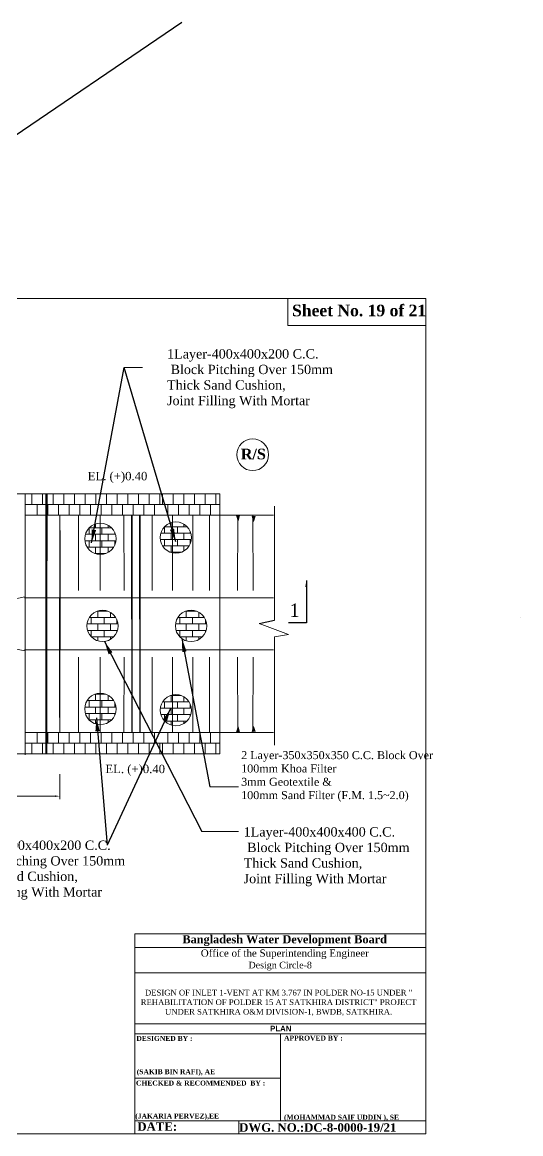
# Model space of a CAD drawing. Header units: inches. Extents: x -1277702 to 350617, y -622745 to 1282697.
# Drawn here: x -846847 to -809434, y 900296 to 983647 of the extents above; entities that cross this region are included whole.
import ezdxf

# ---------------------------------------------------------------- set-up
doc = ezdxf.new("R2010")
doc.units = ezdxf.units.IN
doc.header["$LTSCALE"] = 600
doc.header["$MEASUREMENT"] = 0
doc.linetypes.add('DASHED', pattern=[0.75, 0.5, -0.25])
doc.linetypes.add('DASHED2', pattern=[0.375, 0.25, -0.125])
for name, color, linetype, lineweight in [('arrow', 6, 'Continuous', 15), ('DIM', 140, 'Continuous', 15), ('DIMENSION', 3, 'Continuous', 15), ('LIGHT', 7, 'Continuous', 0), ('LINE', 7, 'Continuous', 20), ('slop', 8, 'Continuous', 9)]:
    doc.layers.add(name, color=color, linetype=linetype, lineweight=lineweight)
doc.layers.add('TEXT', color=7, linetype='Continuous')
doc.styles.add('1-2', font='arial.ttf')
doc.styles.add('dimText', font='ARIALN.TTF')
doc.styles.add('REGULAR', font='times.ttf', dxfattribs={"height": 200})
doc.styles.add('TIMES', font='times.ttf')
doc.styles.add('Times350', font='times.ttf', dxfattribs={"height": 350})
doc.dimstyles.new('dim_230', dxfattribs={"dimtxt": 460, "dimasz": 460, "dimexe": 230, "dimexo": 100, "dimgap": 100, "dimtad": 1, "dimdec": 0, "dimzin": 0, "dimdsep": 46, "dimtxsty": 'dimText', "dimcen": 0.09, "dimclrd": 256, "dimclre": 256, "dimclrt": 7, "dimadec": 0, "dimazin": 0, "dimtfac": 1, "dimtdec": 0, "dimtofl": 0, "dimtmove": 0, "dimatfit": 3, "dimfxl": 1, "dimtolj": 1, "dimtzin": 0, "dimlwd": -1, "dimlwe": -1, "dimarcsym": 0})
doc.dimstyles.new('MITHU', dxfattribs={"dimtxt": 350, "dimasz": 200, "dimexe": 300, "dimexo": 0, "dimgap": 200, "dimtad": 1, "dimtih": 1, "dimtoh": 1, "dimdec": 0, "dimzin": 0, "dimdsep": 46, "dimtxsty": 'Standard', "dimblk": 'DOT', "dimcen": 0, "dimclrd": 256, "dimclre": 256, "dimclrt": 256, "dimadec": 0, "dimazin": 0, "dimtfac": 1, "dimtdec": 0, "dimtofl": 0, "dimtmove": 2, "dimatfit": 3, "dimfxl": 300, "dimfxlon": 1, "dimtolj": 1, "dimtzin": 0, "dimarcsym": 0})
doc.dimstyles.new('sec', dxfattribs={"dimtxt": 180, "dimasz": 300, "dimexe": 0.18, "dimexo": 0.0625, "dimgap": 0.09, "dimtad": 0, "dimtih": 1, "dimtoh": 1, "dimdec": 0, "dimzin": 0, "dimdsep": 46, "dimtxsty": 'REGULAR', "dimcen": 0.09, "dimadec": 0, "dimazin": 0, "dimtfac": 1, "dimtdec": 0, "dimtofl": 0, "dimtmove": 0, "dimatfit": 3, "dimfxl": 1, "dimtolj": 1, "dimtzin": 0, "dimarcsym": 0})

# ---------------------------------------------------------------- blocks, each defined once
blk = doc.blocks.new('*D13')
at = {"layer": 'DEFPOINTS', "color": 0, "ltscale": 500}
for p in [(-855378, 927352), (-844028, 927352), (-844028, 925611)]:
    blk.add_point(p, dxfattribs=at)
at = {"layer": 'DIM', "color": 7, "ltscale": 500}
for p, q in [((-855378, 927252), (-855378, 925381)), ((-844028, 927252), (-844028, 925381)), ((-855028, 925611), (-844378, 925611))]:
    blk.add_line(p, q, dxfattribs=at)
for points in [[(-855028, 925669), (-855028, 925553), (-855378, 925611)], [(-844378, 925669), (-844378, 925553), (-844028, 925611)]]:
    blk.add_solid(points, dxfattribs=at)
at = {"layer": 'DIM', "color": 7, "ltscale": 500, "insert": (-849703, 925966), "char_height": 500, "attachment_point": 5, "style": 'dimText'}
blk.add_mtext('\\A1;11350', dxfattribs=at)
blk = doc.blocks.new('_Dot')
at = {"color": 0, "linetype": 'ByBlock', "lineweight": -2}
blk.add_line((-0.5, 0), (-1, 0), dxfattribs=at)
at = {"color": 0, "linetype": 'ByBlock', "const_width": 0.5}
blk.add_lwpolyline([(-0.25, 0, 1), (0.25, 0, 1)], format="xyb", close=True, dxfattribs=at)

msp = doc.modelspace()

# ---------------------------------------------------------------- hatches: boundary and pattern name
at = {"layer": 'LINE', "ltscale": 2}
h = msp.add_hatch(dxfattribs=at)
h.set_pattern_fill('AR-B816', color=256, scale=60, style=0)
h.set_pattern_definition([(180, (-367585.7, 915967.57), (0, -480), []), (270, (-367585.7, 915967.57), (480, -480), [480, -480])])
edge = h.paths.add_edge_path()
edge.add_arc((-840980.06544, 944910.25825), 1174.97082, 360, 540)
edge.add_arc((-840980.06544, 944910.25825), 1174.97082, 180, 360)
h = msp.add_hatch(dxfattribs=at)
h.set_pattern_fill('AR-B816', color=256, scale=60, style=0)
h.set_pattern_definition([(180, (-361921.3, 916057.87), (0, -480), []), (270, (-361921.3, 916057.87), (480, -480), [480, -480])])
edge = h.paths.add_edge_path()
edge.add_arc((-835315.63765, 945000.55025), 1174.97082, 360, 540)
edge.add_arc((-835315.63765, 945000.55025), 1174.97082, 180, 360)
h = msp.add_hatch(dxfattribs=at)
h.set_pattern_fill('AR-B816', color=256, scale=60, style=0)
h.set_pattern_definition([(180, (-367425.65, 967321.74), (0, 480), []), (90, (-367425.65, 967321.74), (480, 480), [480, -480])])
edge = h.paths.add_edge_path()
edge.add_arc((-840819.99833, 938379.05147), 1174.97082, 180, 360, ccw=False)
edge.add_arc((-840819.99833, 938379.05147), 1174.97082, 360, 540, ccw=False)
h = msp.add_hatch(dxfattribs=at)
h.set_pattern_fill('AR-B816', color=256, scale=60, style=0)
h.set_pattern_definition([(180, (-360782.5, 967321.74), (0, 480), []), (90, (-360782.5, 967321.74), (480, 480), [480, -480])])
edge = h.paths.add_edge_path()
edge.add_arc((-834176.87329, 938379.05147), 1174.97082, 180, 360, ccw=False)
edge.add_arc((-834176.87329, 938379.05147), 1174.97082, 360, 540, ccw=False)
h = msp.add_hatch(dxfattribs=at)
h.set_pattern_fill('AR-B816', color=256, scale=60, style=0)
h.set_pattern_definition([(180, (-367585.7, 961094), (0, 480), []), (90, (-367585.7, 961094), (480, 480), [480, -480])])
edge = h.paths.add_edge_path()
edge.add_arc((-840980.06544, 932151.33409), 1174.97082, 180, 360, ccw=False)
edge.add_arc((-840980.06544, 932151.33409), 1174.97082, 360, 540, ccw=False)
h = msp.add_hatch(dxfattribs=at)
h.set_pattern_fill('AR-B816', color=256, scale=60, style=0)
h.set_pattern_definition([(180, (-361921.3, 961003.73), (0, 480), []), (90, (-361921.3, 961003.73), (480, 480), [480, -480])])
edge = h.paths.add_edge_path()
edge.add_arc((-835315.63765, 932061.04209), 1174.97082, 180, 360, ccw=False)
edge.add_arc((-835315.63765, 932061.04209), 1174.97082, 360, 540, ccw=False)

# ---------------------------------------------------------------- linework, layer by layer
at = {"color": 7}
for p, q in [((-861155.56187, 965793.89539), (-834864.87519, 983646.65744)), ((-844028.18994, 945543.26913), (-844028.18994, 936617.63946)), ((-844028.18994, 945543.26913), (-844028.18994, 936617.63946)), ((-844028.18994, 931518.32321), (-844028.18994, 940443.95287)), ((-829062.74428, 938551.87681), (-827926.16842, 938809.67174))]:
    msp.add_line(p, q, dxfattribs=at)
at = {"color": 1}
for p, q in [((-838628.88669, 946680.79617), (-838628.88669, 938185.878)), ((-838628.88669, 945820.25675), (-838628.88669, 946680.79617)), ((-838028.88669, 946680.79617), (-838028.88669, 938185.878)), ((-838028.88669, 938875.71434), (-838028.88669, 946680.79617)), ((-838028.88669, 938875.71434), (-838028.88669, 946680.79617)), ((-838628.88669, 938875.71434), (-838628.88669, 945820.25675)), ((-838628.88669, 938875.71434), (-838628.88669, 945820.25675)), ((-838628.88669, 938185.878), (-838628.88669, 931241.33559)), ((-838028.88669, 938185.878), (-838028.88669, 930380.79617)), ((-838628.88669, 931241.33559), (-838628.88669, 930380.79617))]:
    msp.add_line(p, q, dxfattribs=at)
at = {"layer": 'arrow', "lineweight": 15, "ltscale": 2}
for p, q in [((-839185.852, 957766.84082), (-837812.12247, 957766.84082)), ((-832777.86988, 926321.7798), (-830609.39878, 926321.7798)), ((-833379.31302, 922970.85216), (-830609.39878, 922970.85216))]:
    msp.add_line(p, q, dxfattribs=at)
at = {"layer": 'LIGHT', "lineweight": 0}
for p, q in [((-842628.40229, 941031.96138), (-842628.40229, 946680.79617)), ((-840989.04664, 941031.96138), (-840989.04664, 946680.79617)), ((-839201.65471, 941031.96138), (-839210.84314, 946680.79617)), ((-837089.21146, 941031.96138), (-837089.21146, 946680.79617)), ((-835571.77229, 941031.96138), (-835579.09238, 946680.79617)), ((-834052.51619, 941031.96138), (-834052.51619, 946680.79617)), ((-832799.92076, 941031.96138), (-832799.92076, 946680.79617)), ((-830649.79449, 946259.50672), (-830756.74355, 946649.82612)), ((-830675.38236, 946680.79617), (-830680.19675, 941031.96138)), ((-830534.62266, 946649.82612), (-830649.79449, 946259.50672)), ((-829484.20191, 946218.58108), (-829591.15097, 946608.90048)), ((-829542.9503, 946680.79617), (-829522.85752, 941031.96138)), ((-829369.03008, 946608.90048), (-829484.20191, 946218.58108)), ((-842628.40229, 936029.63096), (-842628.40229, 930380.79617)), ((-840989.04664, 936029.63096), (-840989.04664, 930380.79617)), ((-839201.65471, 936029.63096), (-839210.84314, 930380.79617)), ((-837089.21146, 936029.63096), (-837089.21146, 930380.79617)), ((-835571.77229, 936029.63096), (-835579.09238, 930380.79617)), ((-834052.51619, 936029.63096), (-834052.51619, 930380.79617)), ((-832799.92076, 936029.63096), (-832799.92076, 930380.79617)), ((-830675.38236, 930380.79617), (-830680.19675, 936029.63096)), ((-829542.9503, 930380.79617), (-829522.85752, 936029.63096)), ((-830649.79449, 930802.08562), (-830756.74355, 930411.76622)), ((-830534.62266, 930411.76622), (-830649.79449, 930802.08562)), ((-829484.20191, 930843.01126), (-829591.15097, 930452.69185)), ((-829369.03008, 930452.69185), (-829484.20191, 930843.01126))]:
    msp.add_line(p, q, dxfattribs=at)
at = {"layer": 'LIGHT', "lineweight": 0, "ltscale": 2}
for points in [[(-830534.62266, 946649.82612), (-830649.79449, 946259.50672), (-830756.74355, 946649.82612)], [(-829369.03008, 946608.90048), (-829484.20191, 946218.58108), (-829591.15097, 946608.90048)], [(-830534.62266, 930411.76622), (-830649.79449, 930802.08562), (-830756.74355, 930411.76622)], [(-829369.03008, 930452.69185), (-829484.20191, 930843.01126), (-829591.15097, 930452.69185)]]:
    msp.add_solid(points, dxfattribs=at)
at = {"layer": 'LINE', "ltscale": 2}
for p, q in [((-836299.92235, 948280.79876), (-849596.90759, 948280.80085)), ((-846628.95692, 931507.7388), (-846627.95016, 948280.80085)), ((-846128.18994, 948280.79617), (-846128.18994, 947480.79617)), ((-845328.18994, 948280.79617), (-845328.18994, 947480.79617)), ((-844528.18994, 948280.79617), (-844528.18994, 947480.79617)), ((-836299.92235, 948280.79617), (-844028.18994, 948280.79617)), ((-843728.18994, 948280.79617), (-843728.18994, 947480.79617)), ((-842928.18994, 948280.79617), (-842928.18994, 947480.79617)), ((-842128.18994, 948280.79617), (-842128.18994, 947480.79617)), ((-841328.18994, 948280.79617), (-841328.18994, 947480.79617)), ((-840528.18994, 948280.79617), (-840528.18994, 947480.79617)), ((-839728.18994, 948280.79617), (-839728.18994, 947480.79617)), ((-838928.18994, 948280.79617), (-838928.18994, 947480.79617)), ((-838128.18994, 948280.79617), (-838128.18994, 947480.79617)), ((-837328.18994, 948280.79617), (-837328.18994, 947480.79617)), ((-836528.18994, 948280.79617), (-836528.18994, 947480.79617)), ((-832022.9677, 948280.79617), (-836328.18994, 948280.79617)), ((-836328.18994, 948280.79617), (-836328.18994, 947480.79617)), ((-832022.9677, 948280.79649), (-836299.92235, 948280.79735)), ((-835528.18994, 948280.79617), (-835528.18994, 947480.79617)), ((-834728.18994, 948280.79617), (-834728.18994, 947480.79617)), ((-833928.18994, 948280.79617), (-833928.18994, 947480.79617)), ((-833128.18994, 948280.79617), (-833128.18994, 947480.79617)), ((-832328.18994, 948280.79617), (-832328.18994, 947480.79617)), ((-832010.85346, 948280.79617), (-832011.85346, 948280.79617)), ((-832010.85346, 948280.79617), (-832010.85346, 928780.79617)), ((-836299.92235, 947480.79893), (-846627.44492, 947480.80085)), ((-845728.18994, 947480.79617), (-845728.18994, 946680.79617)), ((-844928.18994, 947480.79617), (-844928.18994, 946680.79617)), ((-844128.18994, 947480.79617), (-844128.18994, 946680.79617)), ((-843328.18994, 947480.79617), (-843328.18994, 946680.79617)), ((-842528.18994, 947480.79617), (-842528.18994, 946680.79617)), ((-841728.18994, 947480.79617), (-841728.18994, 946680.79617)), ((-840928.18994, 947480.79617), (-840928.18994, 946680.79617)), ((-840128.18994, 947480.79617), (-840128.18994, 946680.79617)), ((-839328.18994, 947480.79617), (-839328.18994, 946680.79617)), ((-838528.18994, 947480.79617), (-838528.18994, 946680.79617)), ((-837728.18994, 947480.79617), (-837728.18994, 946680.79617)), ((-836928.18994, 947480.79617), (-836928.18994, 946680.79617)), ((-832022.9677, 947480.79684), (-836328.18994, 947480.79764)), ((-835928.18994, 947480.79617), (-835928.18994, 946680.79617)), ((-835128.18994, 947480.79617), (-835128.18994, 946680.79617)), ((-834328.18994, 947480.79617), (-834328.18994, 946680.79617)), ((-833528.18994, 947480.79617), (-833528.18994, 946680.79617)), ((-832728.18994, 947480.79617), (-832728.18994, 946680.79617)), ((-827926.16842, 938925.33218), (-827926.16842, 947368.40066)), ((-836299.92235, 946680.79617), (-846627.48265, 946680.79617)), ((-844990.78404, 946680.79617), (-845070.78404, 946680.79617)), ((-832022.9677, 946680.79617), (-836299.92235, 946680.79617)), ((-832010.85346, 938875.71434), (-832014.20954, 946814.10517)), ((-832010.85346, 938875.71434), (-832014.20954, 946814.10517)), ((-827991.93277, 946680.79617), (-832010.85346, 946680.79617)), ((-846628.95692, 945553.85354), (-846628.15768, 931943.50404)), ((-846628.18994, 944809.11873), (-846628.15742, 944809.12852)), ((-855398.15999, 938743.63075), (-846649.11902, 940560.48515)), ((-845108.98112, 940480.79617), (-846666.38702, 940480.79617)), ((-836338.11942, 940480.79617), (-845028.98112, 940480.79617)), ((-832061.16478, 940480.79617), (-836338.11942, 940480.79617)), ((-827991.93277, 940480.79617), (-832049.05054, 940480.79617)), ((-827926.16842, 938809.67174), (-827926.16842, 940180.02651)), ((-809434.9185, 938978.66923), (-809434.9185, 938977.66927)), ((-809434.9185, 938978.66923), (-809433.9185, 938978.66923)), ((-855398.15999, 938317.96159), (-846649.11902, 936501.10719)), ((-832010.85346, 938185.878), (-832014.20954, 930247.48717)), ((-827926.16842, 937565.68695), (-827926.16842, 936881.56583)), ((-827926.16842, 936881.56583), (-827926.16842, 929424.76048)), ((-845108.98112, 936580.79617), (-846666.38702, 936580.79617)), ((-836338.11942, 936580.79617), (-845028.98112, 936580.79617)), ((-832061.16478, 936580.79617), (-836338.11942, 936580.79617)), ((-827991.93277, 936580.79617), (-832049.05054, 936580.79617)), ((-846628.18994, 932252.47361), (-846628.15742, 932252.46382)), ((-846628.18994, 931640.01862), (-846631.4987, 928722.67703)), ((-846628.18994, 931640.01862), (-846631.4987, 928722.67703)), ((-836299.92235, 930380.79617), (-846627.48265, 930380.79617)), ((-845728.18994, 929580.79617), (-845728.18994, 930380.79617)), ((-844990.78404, 930380.79617), (-845070.78404, 930380.79617)), ((-844928.18994, 929580.79617), (-844928.18994, 930380.79617)), ((-844128.18994, 929580.79617), (-844128.18994, 930380.79617)), ((-843328.18994, 929580.79617), (-843328.18994, 930380.79617)), ((-842528.18994, 929580.79617), (-842528.18994, 930380.79617)), ((-841728.18994, 929580.79617), (-841728.18994, 930380.79617)), ((-840928.18994, 929580.79617), (-840928.18994, 930380.79617)), ((-840128.18994, 929580.79617), (-840128.18994, 930380.79617)), ((-839328.18994, 929580.79617), (-839328.18994, 930380.79617)), ((-838528.18994, 929580.79617), (-838528.18994, 930380.79617)), ((-837728.18994, 929580.79617), (-837728.18994, 930380.79617)), ((-836928.18994, 929580.79617), (-836928.18994, 930380.79617)), ((-832022.9677, 930380.79617), (-836299.92235, 930380.79617)), ((-835928.18994, 929580.79617), (-835928.18994, 930380.79617)), ((-835128.18994, 929580.79617), (-835128.18994, 930380.79617)), ((-834328.18994, 929580.79617), (-834328.18994, 930380.79617)), ((-833528.18994, 929580.79617), (-833528.18994, 930380.79617)), ((-832728.18994, 929580.79617), (-832728.18994, 930380.79617)), ((-827991.93277, 930380.79617), (-832010.85346, 930380.79617)), ((-836299.92235, 929580.79341), (-846627.44492, 929580.79149)), ((-846128.18994, 928780.79617), (-846128.18994, 929580.79617)), ((-845328.18994, 928780.79617), (-845328.18994, 929580.79617)), ((-844528.18994, 928780.79617), (-844528.18994, 929580.79617)), ((-843728.18994, 928780.79617), (-843728.18994, 929580.79617)), ((-842928.18994, 928780.79617), (-842928.18994, 929580.79617)), ((-842128.18994, 928780.79617), (-842128.18994, 929580.79617)), ((-841328.18994, 928780.79617), (-841328.18994, 929580.79617)), ((-840528.18994, 928780.79617), (-840528.18994, 929580.79617)), ((-839728.18994, 928780.79617), (-839728.18994, 929580.79617)), ((-838928.18994, 928780.79617), (-838928.18994, 929580.79617)), ((-838128.18994, 928780.79617), (-838128.18994, 929580.79617)), ((-837328.18994, 928780.79617), (-837328.18994, 929580.79617)), ((-836528.18994, 928780.79617), (-836528.18994, 929580.79617)), ((-836328.18994, 928780.79617), (-836328.18994, 929580.79617)), ((-832022.9677, 929580.7955), (-836328.18994, 929580.7947)), ((-835528.18994, 928780.79617), (-835528.18994, 929580.79617)), ((-834728.18994, 928780.79617), (-834728.18994, 929580.79617)), ((-833928.18994, 928780.79617), (-833928.18994, 929580.79617)), ((-833128.18994, 928780.79617), (-833128.18994, 929580.79617)), ((-832328.18994, 928780.79617), (-832328.18994, 929580.79617)), ((-836299.92235, 928780.79357), (-849805.43035, 928780.78979)), ((-836299.92235, 928780.79617), (-844028.18994, 928780.79617)), ((-832022.9677, 928780.79617), (-836328.18994, 928780.79617)), ((-832022.9677, 928780.79585), (-836299.92235, 928780.79498)), ((-832010.85346, 928780.79617), (-832011.85346, 928780.79617))]:
    msp.add_line(p, q, dxfattribs=at)
at = {"layer": 'LINE', "linetype": 'DASHED2', "ltscale": 2}
for p, q in [((-845070.78404, 945421.57372), (-845071.49851, 948280.80053)), ((-844990.78404, 945421.57372), (-844990.78404, 948280.80052)), ((-845070.78404, 938875.71434), (-845070.78404, 947666.92801)), ((-845070.78404, 938875.71434), (-845070.78404, 947666.92801)), ((-845070.78404, 947662.00831), (-845070.78404, 938185.878)), ((-844990.78404, 938875.71434), (-844990.78404, 947666.92801)), ((-844990.78404, 938875.71434), (-844990.78404, 947666.92801)), ((-844990.78404, 947662.00831), (-844990.78404, 938185.878)), ((-845070.78404, 938185.878), (-845070.78404, 929394.66432)), ((-844990.78404, 938185.878), (-844990.78404, 929394.66432)), ((-845070.78404, 931640.01862), (-845071.49851, 928780.7918)), ((-844990.78404, 931640.01862), (-844990.78404, 928780.79182))]:
    msp.add_line(p, q, dxfattribs=at)
at = {"layer": 'LINE', "linetype": 'DASHED', "ltscale": 5}
for p, q in [((-844028.18994, 946680.79617), (-844028.18994, 940480.79617)), ((-844028.18994, 930380.79617), (-844028.18994, 936580.79617))]:
    msp.add_line(p, q, dxfattribs=at)
at = {"layer": 'LINE', "linetype": 'DASHED', "ltscale": 2}
for p, q in [((-846628.18994, 945118.0776), (-846628.14285, 945118.09322)), ((-846628.18994, 931943.51474), (-846628.14285, 931943.49911))]:
    msp.add_line(p, q, dxfattribs=at)
at = {"layer": 'LINE', "lineweight": 18, "ltscale": 2}
for p, q in [((-826870.18826, 937728.91562), (-829062.74428, 938551.87681)), ((-827926.16842, 937565.68695), (-826870.18826, 937728.91562))]:
    msp.add_line(p, q, dxfattribs=at)
at = {"layer": 'LINE'}
for p, q in [((-838397.56321, 915294.12099), (-816551.83163, 915294.12099)), ((-838397.56321, 915294.12099), (-838397.56321, 907626.82226)), ((-838397.56321, 914258.36297), (-816551.83163, 914258.36297)), ((-838397.56321, 912366.55323), (-816551.83163, 912366.55323)), ((-838397.56321, 908550.85917), (-816551.83163, 908550.85917)), ((-838397.56321, 907800.51085), (-816551.83163, 907800.51085)), ((-827474.69742, 907800.51085), (-827474.69742, 901265.05946)), ((-838397.56321, 900295.61644), (-838397.56321, 907626.82226)), ((-838397.56321, 904454.39153), (-827474.69742, 904454.39153)), ((-838397.56321, 901265.05946), (-816551.83163, 901265.05946)), ((-834298.72775, 901265.05946), (-816551.83163, 901265.05946)), ((-834298.72775, 901265.05946), (-816551.83163, 901265.05946)), ((-834298.72775, 901265.05946), (-816551.83163, 901265.05946))]:
    msp.add_line(p, q, dxfattribs=at)
at = {"layer": 'LINE', "color": 7, "lineweight": 9}
for p, q in [((-830589.75347, 901265.05946), (-830589.75347, 900295.61644)), ((-816551.83163, 900295.61644), (-837670.63564, 900295.61644)), ((-821058.56398, 900295.61644), (-819581.62052, 900295.61644))]:
    msp.add_line(p, q, dxfattribs=at)
at = {"layer": 'LINE'}
msp.add_lwpolyline([(-816551.83163, 900295.61644), (-905141.23327, 900295.61644), (-905141.23327, 962940.97902), (-816551.83163, 962940.97902)], close=True, dxfattribs=at)
at = {"layer": 'LINE', "lineweight": 9}
msp.add_lwpolyline([(-816551.83163, 962940.97902), (-826910.48395, 962940.97902), (-826910.48395, 960909.02631), (-816551.83163, 960909.02631)], close=True, dxfattribs=at)
at = {"layer": 'LINE', "ltscale": 2}
for points in [[(-845070.78404, 938875.71434), (-845072.13015, 948280.80053)], [(-845070.78404, 938875.71434), (-845072.07212, 948280.80054)], [(-845070.78404, 948280.80054), (-845070.78404, 938185.878)], [(-844990.78404, 938185.878), (-844986.44574, 948280.80052)], [(-844990.78404, 948280.80052), (-844990.78404, 938875.71434)], [(-844990.78404, 948280.80052), (-844990.78404, 938875.71434)], [(-845070.78404, 938185.878), (-845072.13015, 928780.7918)], [(-844990.78404, 928780.79182), (-844990.78404, 938185.878)]]:
    msp.add_lwpolyline(points, dxfattribs=at)
at = {"layer": 'LINE', "lineweight": 18, "ltscale": 2}
for centre in [(-840980.06544, 944910.25825), (-835315.63765, 945000.55025), (-840819.99833, 938379.05147), (-834176.87329, 938379.05147), (-840980.06544, 932151.33409), (-835315.63765, 932061.04209)]:
    msp.add_circle(centre, 1174.97082, dxfattribs=at)
at = {"layer": 'LINE', "ltscale": 2}
for centre, start, end in [((-832011.85346, 948279.79617), 0, 90), ((-809433.9185, 938977.66923), 90, 180), ((-832011.85346, 928781.79617), 270, 0)]:
    msp.add_arc(centre, 1, start, end, dxfattribs=at)
at = {"layer": 'slop'}
msp.add_circle((-829551.28492, 951214.69803), 1192.45695, dxfattribs=at)

# ---------------------------------------------------------------- texts
at = {"layer": 'DIMENSION', "color": 1, "lineweight": 13, "ltscale": 2, "insert": (-829501.19287, 951262.59137), "char_height": 800, "width": 1890.8367644, "attachment_point": 5, "style": '1-2'}
msp.add_mtext('{\\fTimes New Roman|b1|i0|c0|p18;R/S}', dxfattribs=at)
at = {"layer": 'LINE', "color": 7, "lineweight": 9}
for s, insert, char_height, width, attachment_point in [('{\\fTimes New Roman|b1|i0|c0|p18;Sheet No. 19 of 21}', (-826598.2452, 962468.67286), 872.3670762, 31335.1418758, 1), ('{\\fTimes New Roman|b1|i0|c0|p18;Bangladesh Water Development Board}', (-834824.63725, 915186.06978), 608.6181373, 21861.3657331, 1), ('{\\fTimes New Roman|b0|i0|c0|p18;Office of the Superintending Engineer}', (-833445.18146, 914115.86671), 544.65483, 19563.8244922, 1), ('{\\fTimes New Roman|b0|i0|c0|p18;Design Circle-8}', (-829867.15949, 913195.59998), 495.1407545, 17785.2949929, 1), ('{\\fTimes New Roman Greek|b0|i0|c0|p18;\\C256;DESIGN OF INLET 1-VENT AT KM 3.767 IN POLDER NO-15 UNDER " REHABILITATION OF POLDER 15 AT SATKHIRA DISTRICT" PROJECT UNDER SATKHIRA O&M DIVISION-1, BWDB, SATKHIRA.\\P\\A1;\\fArial|b0|i0|c0|p34;.}', (-827608.04823, 908511.38642), 430.3728, 21720.750156, 8), ('{\\fArial|b1|i0|c0|p34;\\C0; PLAN}', (-827528.07392, 907974.96891), 421.0182084, 21282.2487907, 8)]:
    msp.add_mtext(s, dxfattribs=dict(at, insert=insert, char_height=char_height, width=width, attachment_point=attachment_point))
at = {"layer": 'LINE', "color": 7, "lineweight": 9, "attachment_point": 1}
for s, insert, char_height in [('{\\fTimes New Roman|b1|i0|c0|p18;DESIGNED BY :}', (-838280.4081, 907630.94274), 370.5134898), ('{\\fTimes New Roman|b1|i0|c0|p18;APPROVED BY :}', (-827197.79605, 907654.92446), 370.5134898), ('{\\fTimes New Roman|b1|i0|c0|p18;\\C0;(SAKIB BIN RAFI), AE}', (-838250.73362, 905133.03498), 370.5134898), ('{\\fTimes New Roman|b1|i0|c0|p18;CHECKED & RECOMMENDED  BY :}', (-838310.8638, 904282.49395), 370.5134898), ('{\\fTimes New Roman|b1|i0|c0|p18;\\C0;(JAKARIA PERVEZ),EE }', (-838362.36071, 901809.37973), 370.5134898), ('{\\fTimes New Roman|b1|i0|c0|p18;DATE:}', (-838209.86971, 901156.92909), 634.8476086), (' {\\fTimes New Roman|b1|i0|c0|p18;DWG. NO.:DC-8-0000-19/21}', (-830801.96773, 901084.97326), 634.8476086), ('{\\fTimes New Roman|b1|i0|c0|p18;\\C0;(MOHAMMAD SAIF UDDIN ), SE}', (-827202.34725, 901718.68166), 370.5134898)]:
    msp.add_mtext(s, dxfattribs=dict(at, insert=insert, char_height=char_height))
at = {"layer": 'TEXT', "lineweight": 20}
for s, insert, char_height, width, attachment_point, style in [('{\\fTimes New Roman|b0|i0|c238|p18;1Layer-400x400x\\fTimes New Roman CE|b0|i0|c238|p18;2\\fTimes New Roman|b0|i0|c238|p18;00 C.C.\\fTimes New Roman|b0|i0|c0|p18;\\P\\fTimes New Roman|b0|i0|c238|p18; Block \\fTimes New Roman|b0|i0|c0|p18;Pitching Over 150mm \\PThick Sand Cushion,                   \\PJoint Filling With Mortar}', (-835977.11095, 959129.71895), 700, 21244.8767941, 1, 'Times350'), ('{\\fTimes New Roman|b0|i0|c238|p18;EL. (+)}0{\\fTimes New Roman|b0|i0|c238|p18;.}4{\\fTimes New Roman|b0|i0|c238|p18;0}', (-837457.36422, 949928.61476), 630, 5067.7431544, 3, 'TIMES'), ('{\\fTimes New Roman|b0|i0|c238|p18;1}', (-826031.3106, 940056.88907), 1000, 5630.8257271, 3, 'TIMES'), ('2{\\fTimes New Roman|b0|i0|c238|p18; Layer-}35{\\fTimes New Roman|b0|i0|c238|p18;0x}35{\\fTimes New Roman|b0|i0|c238|p18;0x}35{\\fTimes New Roman|b0|i0|c238|p18;0 C.C. Block Over \\P100mm Khoa Filter\\P3mm Geotextile &  \\P100mm Sand Filter (F.M. 1.5~2.0)\\P }', (-830417.15383, 928989.02211), 600, 15612.2449935, 1, 'TIMES'), ('{\\fTimes New Roman|b0|i0|c238|p18;EL. (+)}0{\\fTimes New Roman|b0|i0|c238|p18;.}4{\\fTimes New Roman|b0|i0|c238|p18;0}', (-836130.27794, 927132.97758), 630, 5067.7431544, 9, 'TIMES'), ('{\\fTimes New Roman|b0|i0|c238|p18;1Layer-400x400x\\fTimes New Roman|b0|i0|c0|p18;4\\fTimes New Roman|b0|i0|c238|p18;00 C.C.\\fTimes New Roman|b0|i0|c0|p18;\\P\\fTimes New Roman|b0|i0|c238|p18; Block \\fTimes New Roman|b0|i0|c0|p18;Pitching Over 150mm \\PThick Sand Cushion,                   \\PJoint Filling With Mortar}', (-830229.96309, 923285.47236), 700, 21244.8767941, 1, 'Times350'), ('{\\fTimes New Roman|b0|i0|c238|p18;1Layer-400x400x\\fTimes New Roman CE|b0|i0|c238|p18;2\\fTimes New Roman|b0|i0|c238|p18;00 C.C.\\fTimes New Roman|b0|i0|c0|p18;\\P\\fTimes New Roman|b0|i0|c238|p18; Block \\fTimes New Roman|b0|i0|c0|p18;Pitching Over 150mm \\PThick Sand Cushion,                   \\PJoint Filling With Mortar}', (-851573.14049, 922283.23325), 700, 21244.8767941, 1, 'Times350')]:
    msp.add_mtext(s, dxfattribs=dict(at, insert=insert, char_height=char_height, width=width, attachment_point=attachment_point, style=style))

# ---------------------------------------------------------------- dimensions: what is measured, and where the dimension line sits
at = {"layer": 'DIM', "color": 7, "ltscale": 500}
dim = msp.add_linear_dim(base=(-844028.18994, 925611.05875), p1=(-855377.82744, 927351.68564), p2=(-844028.18994, 927351.68564), angle=180, dimstyle='dim_230', override={"dimtxt": 500, "dimasz": 350, "dimsah": 1, "dimclrd": 7, "dimclre": 7, "dimtmove": 2}, dxfattribs=at)
dim.commit()
dim.dimension.update_dxf_attribs({"geometry": '*D13', "text_midpoint": (-849703.00869, 925966.34524)})

# ---------------------------------------------------------------- leaders
at = {"layer": 'arrow', "lineweight": 15, "ltscale": 2}
for points, dimstyle, override in [([(-841648.0829, 944603.39125), (-839185.852, 957766.84082)], 'sec', {"dimasz": 1000, "dimgap": 0.09, "dimtad": 0}), ([(-835327.3657, 944678.58709), (-839185.852, 957766.84082)], 'sec', {"dimasz": 1000}), ([(-825522.9699, 941787.55882), (-825522.9699, 938620.80801), (-826852.59854, 938620.80801)], 'MITHU', {"dimasz": 500, "dimgap": 200, "dimtad": 0}), ([(-840675.35719, 937213.01743), (-833379.31302, 922970.85216)], 'sec', {"dimasz": 1000}), ([(-834860.45229, 937423.39662), (-832777.86988, 926321.7798)], 'sec', {"dimasz": 1000}), ([(-835711.587, 932190.29404), (-840468.29265, 921937.13496)], 'sec', {"dimasz": 1000, "dimgap": 0.09, "dimtad": 0}), ([(-841276.26552, 931483.51686), (-840468.29265, 921937.13496)], 'sec', {"dimasz": 1000, "dimgap": 0.09, "dimtad": 0})]:
    msp.add_leader(points, dimstyle=dimstyle, override=override, dxfattribs=at)

doc.saveas('drawing.dxf')
